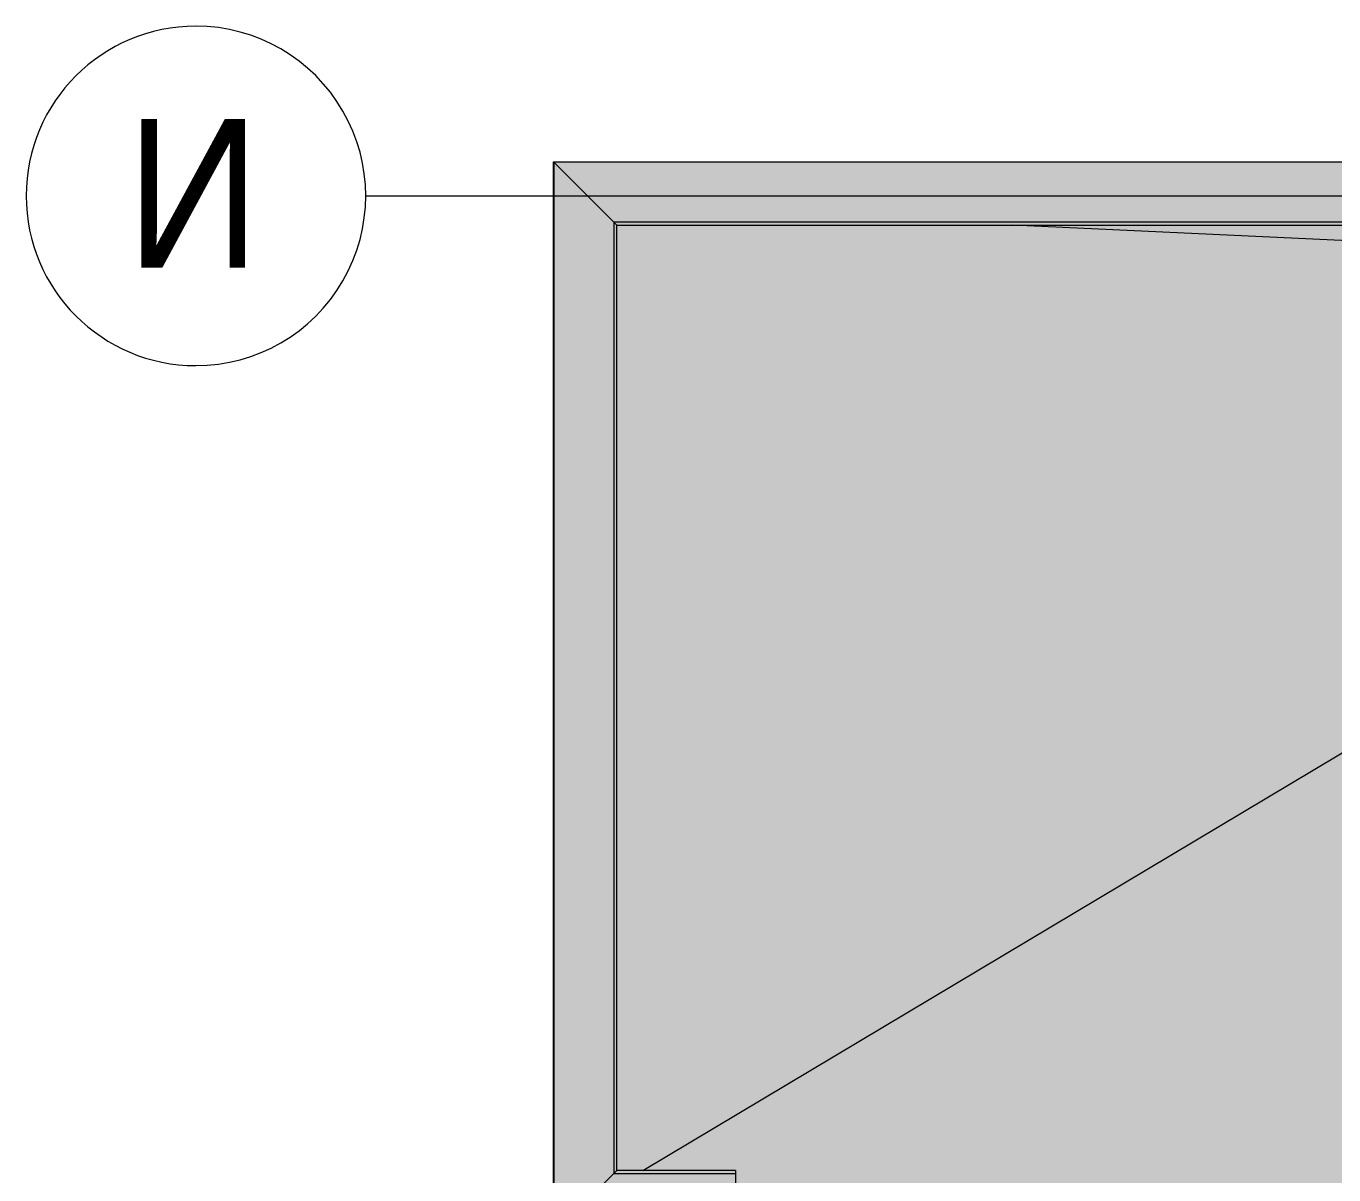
# Model space of a CAD drawing. Header units: millimetres. Extents: x 2623 to 210903, y -8553 to 29000.
# Drawn here: x 75269 to 90674, y 15466 to 29000 of the extents above; entities that cross this region are included whole.
import ezdxf

# ---------------------------------------------------------------- set-up
doc = ezdxf.new("R2010")
doc.units = ezdxf.units.MM
for name, color, linetype, lineweight in [('A-DETL-3', 7, 'Continuous', 5), ('A-GENM-2', 7, 'Continuous', 5), ('Оси', 7, 'Continuous', 9), ('Оси-1', 7, 'Continuous', 20)]:
    doc.layers.add(name, color=color, linetype=linetype, lineweight=lineweight)
doc.layers.add('A-DETL-GENF-6', color=7, linetype='Continuous', lineweight=9, true_color=0xc0c0c0, transparency=0.4)
doc.layers.add('A-FLOR-2', color=7, linetype='Continuous', lineweight=5, true_color=0xb7b7b7)
doc.layers.add('A-GENM-3', color=7, linetype='Continuous', lineweight=5, true_color=0x737373)
doc.styles.add('Arial_1', font='arial.ttf', dxfattribs={"width": 0.9, "height": 1750})

# ---------------------------------------------------------------- blocks, each defined once
blk = doc.blocks.new('парапет1 - парапет-18629556-3_1_3_птичка')
at = {"layer": 'A-GENM-2'}
for p, q in [((-2411, 27400), (33928, 27400)), ((-2411, 14773), (-2411, 27400))]:
    blk.add_line(p, q, dxfattribs=at)
at = {"layer": 'A-GENM-3'}
for p, q in [((-2409, 27398), (-1702, 26691)), ((33219, 26691), (-1702, 26691)), ((-1702, 26691), (-1666, 26655)), ((-1702, 26691), (-1702, 15482)), ((-1665, 26654), (33182, 26654)), ((-1665, 15519), (-1665, 26654)), ((-2409, 14775), (-1702, 15482)), ((-1702, 15482), (-1666, 15518)), ((-1702, 15482), (-268, 15482)), ((-268, 15519), (-1665, 15519)), ((-268, 15519), (-268, 15518)), ((-268, 15518), (-268, 15482)), ((-268, 15482), (-268, 14775))]:
    blk.add_line(p, q, dxfattribs=at)
for points in [[(-1666, 26655), (-1665, 26654), (-1665, 26654), (-1665, 26654), (-1665, 26654)], [(-1666, 15518), (-1665, 15519), (-1665, 15519), (-1665, 15519), (-1665, 15519)]]:
    blk.add_open_spline(points, degree=3, dxfattribs=at)
blk = doc.blocks.new('Ось сетки - D8-29747960-3_1_3_птичка')
at = {"layer": 'Оси-1'}
for start, end in [(360, 180), (180, 360)]:
    blk.add_arc((0, 0), 4, start, end, dxfattribs=at)

msp = doc.modelspace()

# ---------------------------------------------------------------- hatches: boundary and pattern name
at = {"layer": 'A-DETL-GENF-6'}
msp.add_hatch(color=256, dxfattribs=at).paths.add_polyline_path([(82965.6, 14774.9), (83625.4, 14774.9), (83625.4, 15358), (122653.4, 15358), (122653.4, 23888.3), (117821.4, 23888.3), (117821.4, 27398.1), (81484.3, 27398.1), (81484.3, 14774.9), (82499.5, 14774.9)])

# ---------------------------------------------------------------- linework, layer by layer
at = {"layer": 'A-DETL-3'}
for p, q in [((117821.4, 27398.1), (81484.3, 27398.1)), ((81484.3, 27398.1), (81484.3, 14774.9))]:
    msp.add_line(p, q, dxfattribs=at)
at = {"layer": 'A-FLOR-2'}
for p, q in [((98203.4, 26130), (86893.6, 26653.6)), ((82535.3, 15518.4), (98203.4, 24880))]:
    msp.add_line(p, q, dxfattribs=at)
at = {"layer": 'Оси'}
msp.add_line((79269.1, 27000), (91769.1, 27000), dxfattribs=at)

# ---------------------------------------------------------------- block references
at = {"layer": 'A-GENM-2'}
msp.add_blockref('парапет1 - парапет-18629556-3_1_3_птичка', (83893.4, 0), dxfattribs=at)
at = {"layer": 'Оси-1', "xscale": 499.9999999999995, "yscale": 499.9999999999995, "zscale": 499.9999999999995, "rotation": 269.9999999999995}
msp.add_blockref('Ось сетки - D8-29747960-3_1_3_птичка', (77269.1, 27000), dxfattribs=at)

# ---------------------------------------------------------------- texts
at = {"layer": 'Оси', "insert": (76446.7, 27905.2), "char_height": 1750, "width": 1948.101, "attachment_point": 1, "style": 'Arial_1'}
msp.add_mtext('\\fArial|b0|i0|c204|p34|;\\W.9;И', dxfattribs=at)

doc.saveas('drawing.dxf')
